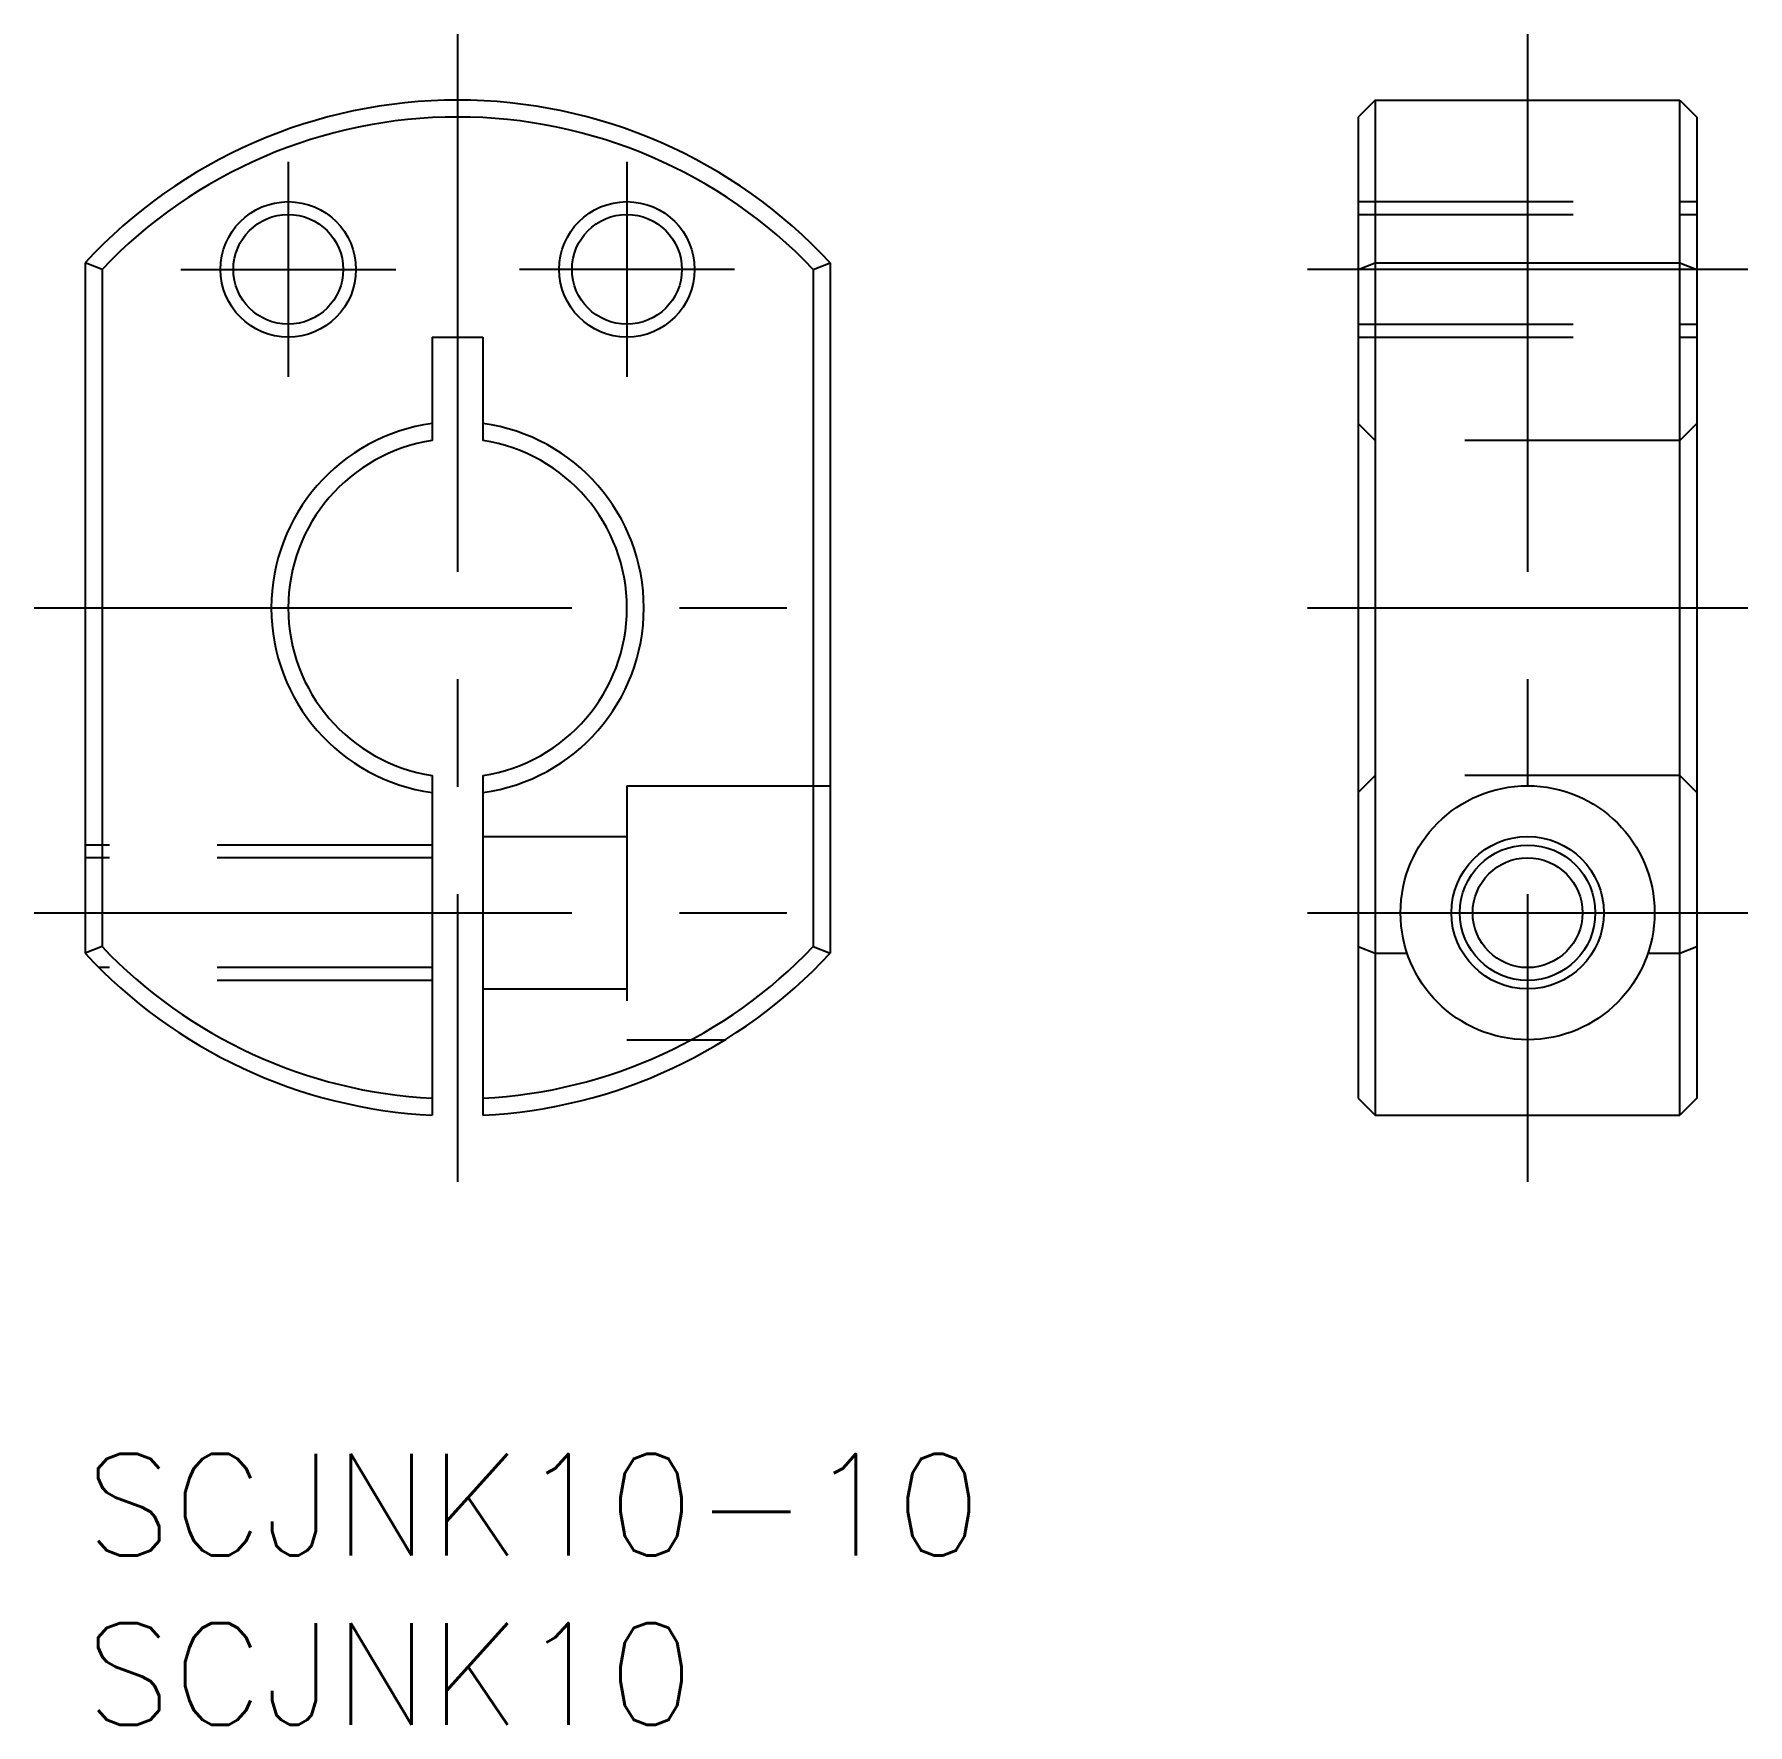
# Model space of a CAD drawing. Extents: x -1.5 to 49.1, y -8 to 41.9.
import ezdxf

# ---------------------------------------------------------------- set-up
doc = ezdxf.new("R2010")
doc.units = 0
doc.header["$LTSCALE"] = 0.5
doc.linetypes.add('CENTER', pattern=[50.8, 31.75, -6.35, 6.35, -6.35])
doc.linetypes.add('DASHED', pattern=[19.05, 12.7, -6.35])
for name, color, linetype in [('MSM_CENTER', 1, 'CENTER'), ('MSM_CONTINUOUS', 7, 'CONTINUOUS'), ('MSM_DASHED', 4, 'DASHED'), ('MSM_NARROW', 5, 'CONTINUOUS'), ('MSM_PART_NUMBER', 7, 'CONTINUOUS')]:
    doc.layers.add(name, color=color, linetype=linetype)
doc.styles.get("Standard").update_dxf_attribs({"font": 'txt.shx', "height": 3, "bigfont": 'bigfont.shx'})

# ---------------------------------------------------------------- blocks, each defined once
blk = doc.blocks.new('*U8')
at = {"layer": 'MSM_PART_NUMBER'}
blk.add_text('SCJNK10-10', height=3, dxfattribs=at).set_placement((0, -3))
blk = doc.blocks.new('*U9')
at = {"layer": 'MSM_PART_NUMBER'}
blk.add_text('SCJNK10', height=3, dxfattribs=at).set_placement((0, -8))

msp = doc.modelspace()

# ---------------------------------------------------------------- linework, layer by layer
at = {"layer": 'MSM_CENTER'}
for p, q in [((11, 41.925), (11, 8.038)), ((42.596, 41.925), (42.596, 8.038)), ((6, 38.153), (6, 31.809)), ((16, 38.153), (16, 31.809)), ((2.828, 34.981), (9.172, 34.981)), ((19.172, 34.981), (12.828, 34.981)), ((49.096, 34.981), (36.096, 34.981)), ((-1.5, 24.981), (23.5, 24.981)), ((36.096, 24.981), (49.096, 24.981)), ((-1.5, 15.981), (23.5, 15.981)), ((36.096, 15.981), (49.096, 15.981))]:
    msp.add_line(p, q, dxfattribs=at)
at = {"layer": 'MSM_CONTINUOUS'}
for p, q in [((38.096, 39.981), (37.596, 39.481)), ((38.096, 39.981), (47.096, 39.981)), ((38.096, 39.981), (38.096, 10)), ((47.096, 39.981), (47.596, 39.481)), ((47.096, 10), (47.096, 39.981)), ((37.596, 39.481), (37.596, 10.501)), ((47.596, 39.481), (47.596, 10.501)), ((0, 35.179), (0, 14.783)), ((0.5, 34.981), (0, 35.179)), ((0.5, 34.981), (0.5, 14.981)), ((21.5, 34.981), (22, 35.179)), ((21.5, 34.981), (21.5, 14.981)), ((22, 35.179), (22, 14.783)), ((37.596, 34.981), (38.096, 35.179)), ((38.096, 35.179), (47.096, 35.179)), ((47.096, 35.179), (47.596, 34.981)), ((10.25, 32.981), (11.75, 32.981)), ((10.25, 32.981), (10.25, 29.925)), ((11.75, 32.981), (11.75, 29.925)), ((10.25, 20.038), (10.25, 10)), ((11.75, 20.038), (11.75, 10)), ((0.5, 14.981), (0, 14.783)), ((21.5, 14.981), (22, 14.783)), ((37.596, 14.981), (38.096, 14.783)), ((38.096, 14.783), (39.043, 14.783)), ((46.15, 14.783), (47.096, 14.783)), ((47.096, 14.783), (47.596, 14.981)), ((37.596, 10.501), (38.096, 10)), ((47.596, 10.501), (47.096, 10)), ((38.096, 10), (47.096, 10))]:
    msp.add_line(p, q, dxfattribs=at)
for centre, radius in [((6, 34.981), 1.621), ((16, 34.981), 1.621), ((42.596, 15.981), 3.75), ((42.596, 15.981), 2.25), ((42.596, 15.981), 1.621)]:
    msp.add_circle(centre, radius, dxfattribs=at)
for radius, start, end in [(15, 42.8334, 137.1666), (14.5, 43.6028, 136.3972), (5.5, 97.8375, 262.1625), (5.5, 277.8375, 82.1625), (5, 98.6269, 261.3731), (5, 278.6269, 81.3731), (15, 222.8334, 267.134), (14.5, 223.6028, 267.0351), (14.5, 272.9649, 316.3972), (15, 272.866, 317.1666)]:
    msp.add_arc((11, 24.981), radius, start, end, dxfattribs=at)
at = {"layer": 'MSM_DASHED'}
for p, q in [((37.596, 36.981), (47.596, 36.981)), ((37.596, 36.602), (47.596, 36.602)), ((37.596, 33.36), (47.596, 33.36)), ((37.596, 32.981), (47.596, 32.981)), ((37.596, 30.43), (38.096, 29.925)), ((47.096, 29.925), (47.596, 30.43)), ((47.096, 29.925), (38.096, 29.925)), ((37.596, 19.533), (38.096, 20.038)), ((47.096, 20.038), (38.096, 20.038)), ((47.096, 20.038), (47.596, 19.533)), ((16, 19.731), (22, 19.731)), ((16, 19.731), (16, 12.231)), ((11.75, 18.231), (16, 18.231)), ((10.25, 17.981), (0, 17.981)), ((10.25, 17.602), (0, 17.602)), ((10.25, 14.36), (0.408, 14.36)), ((10.25, 13.981), (0.802, 13.981)), ((11.75, 13.731), (16, 13.731)), ((16, 12.231), (18.902, 12.231))]:
    msp.add_line(p, q, dxfattribs=at)
at = {"layer": 'MSM_NARROW'}
for centre in [(6, 34.981), (16, 34.981), (42.596, 15.981)]:
    msp.add_circle(centre, 2, dxfattribs=at)

# ---------------------------------------------------------------- block references
at = {"layer": 'MSM_CONTINUOUS'}
for name in ['*U8', '*U9']:
    msp.add_blockref(name, (0, 0), dxfattribs=at)

doc.saveas('drawing.dxf')
